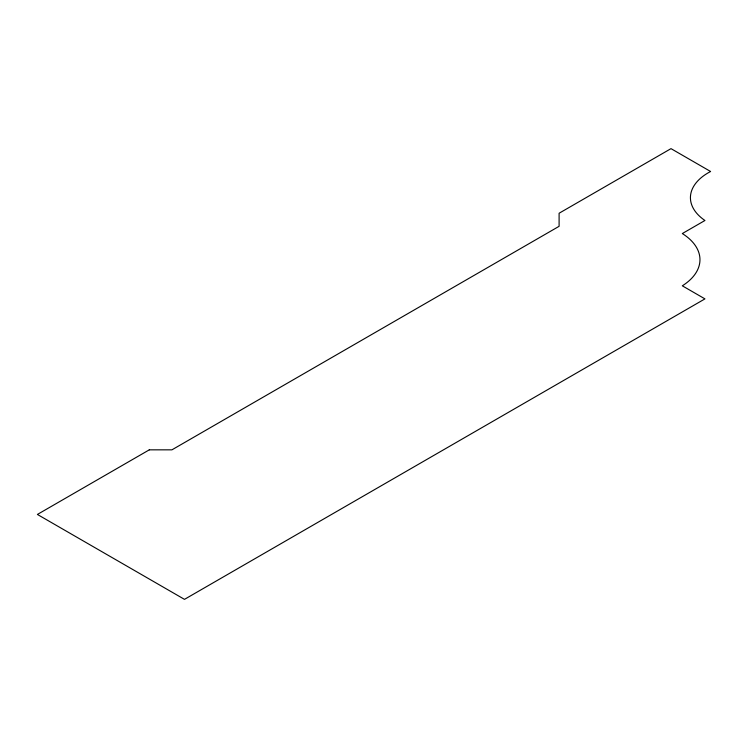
<?xml version="1.0" encoding="UTF-8"?>
<svg xmlns="http://www.w3.org/2000/svg" width="748" height="748" viewBox="0 0 748 748"><rect width="100%" height="100%" fill="white"/><g stroke="black" fill="none" stroke-linecap="round" stroke-linejoin="round"><path stroke-width="1.12" d="M149.301 449.838L37.4 514.446L184.485 599.363L704.943 298.882L682.316 285.811A66.843 38.597 0 0 0 682.316 233.554L704.943 220.492A61.056 35.25 0 0 1 710.6 171.498L671.003 148.637L559.102 213.245L559.102 226.307L171.928 449.838L149.301 449.838"/></g></svg>
